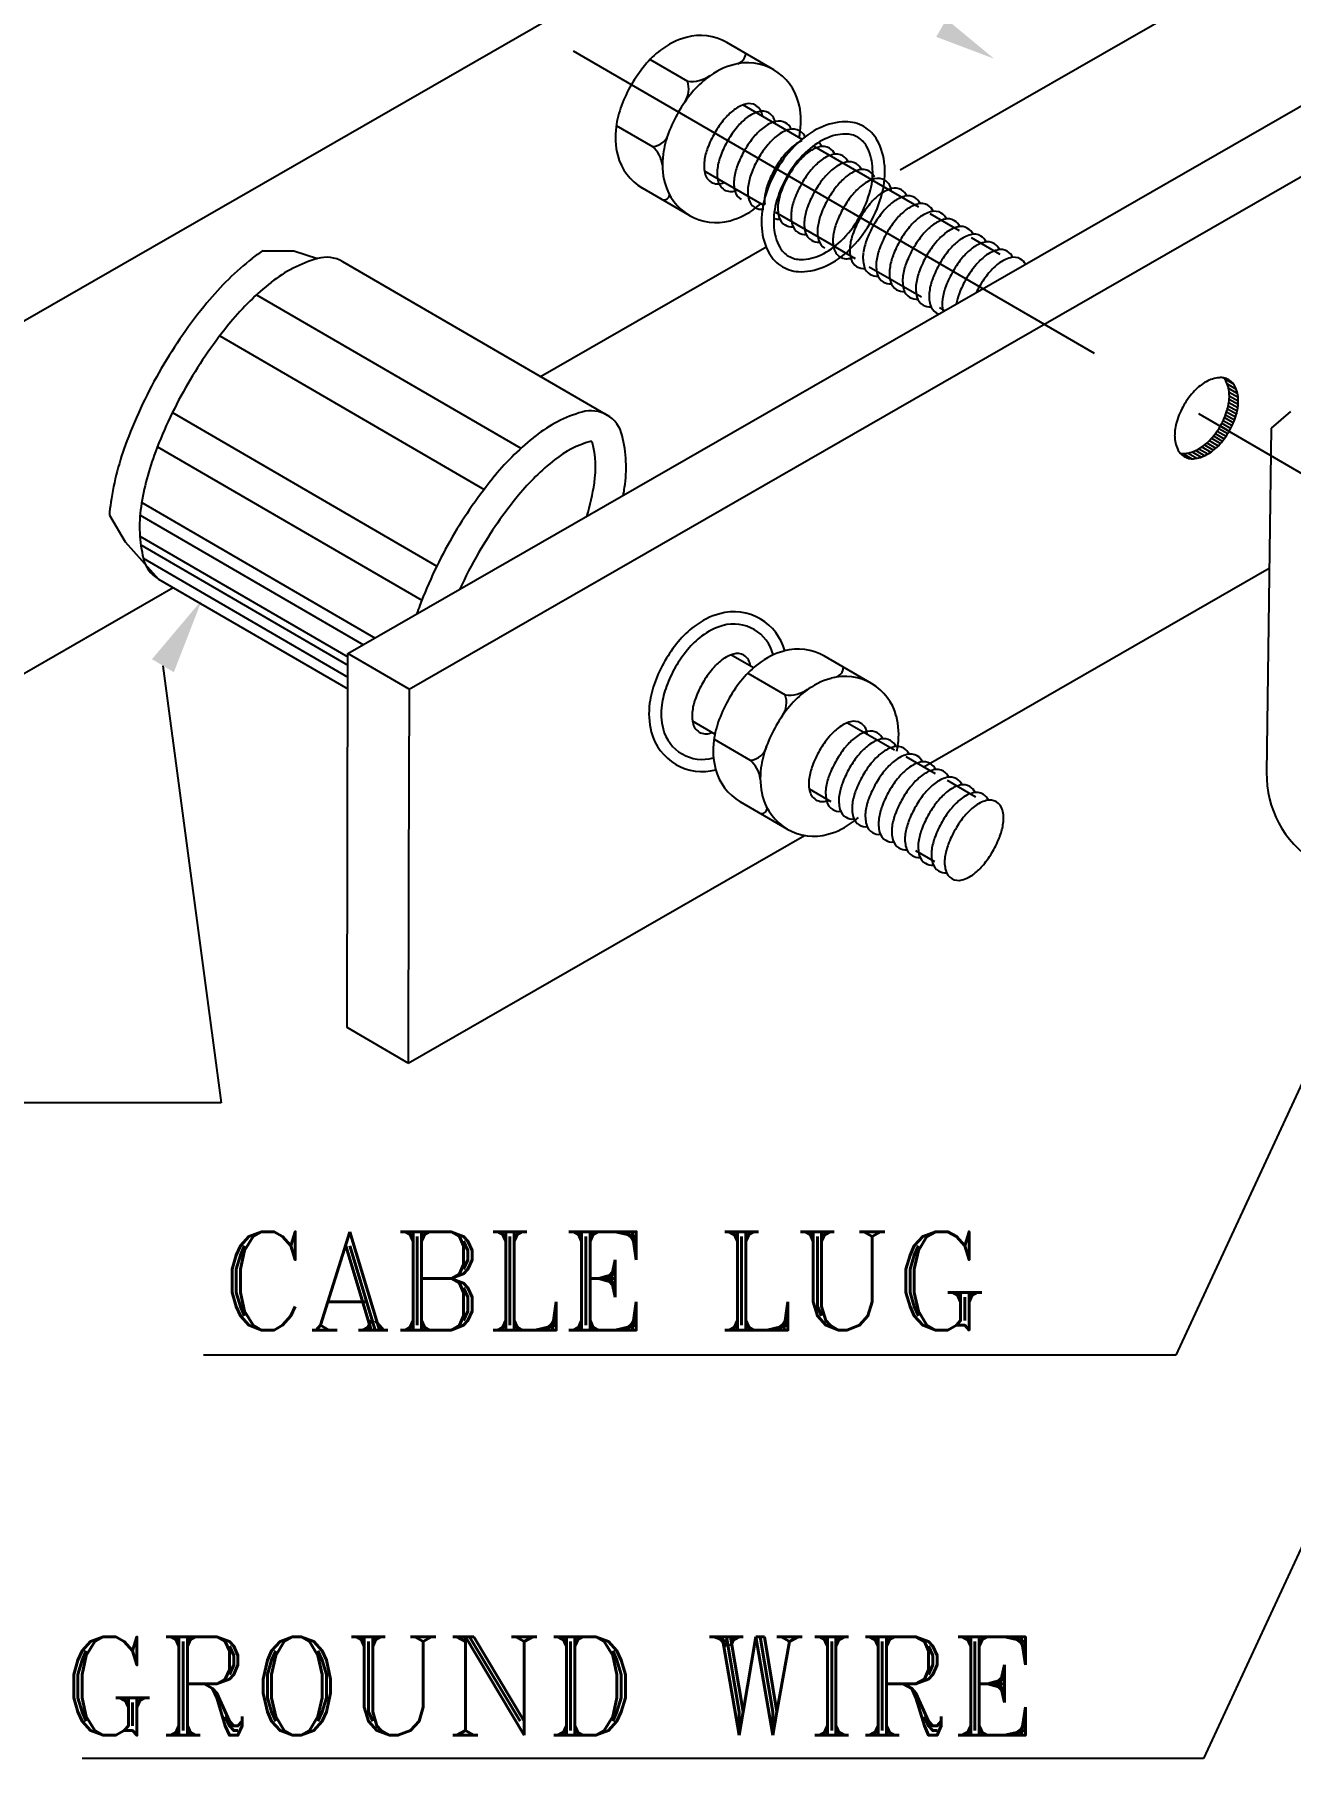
# Model space of a CAD drawing. Extents: x -508 to 92, y -98 to -31.
# Drawn here: x -496.044 to -493.438, y -48.833 to -45.257 of the extents above; entities that cross this region are included whole.
import ezdxf

# ---------------------------------------------------------------- set-up
doc = ezdxf.new("R2010")
doc.units = 0
doc.header["$MEASUREMENT"] = 0
doc.linetypes.add('CENTER', pattern=[2, 1.25, -0.25, 0.25, -0.25])
doc.layers.add('SC- Details', color=7, linetype='CONTINUOUS')
doc.layers.add('SC- Text', color=4, linetype='CONTINUOUS')
doc.styles.add('ROMANT', font='romant', dxfattribs={"height": 0.5})

msp = doc.modelspace()

# ---------------------------------------------------------------- linework, layer by layer
at = {"layer": 'SC- Details', "color": 1}
for p, q in [((-496.3266, -45.9999), (-486.0328, -40.0859)), ((-494.2477, -45.5371), (-491.7549, -44.105)), ((-494.9943, -45.9661), (-494.5248, -45.6963)), ((-496.3282, -46.7324), (-495.7565, -46.404))]:
    msp.add_line(p, q, dxfattribs=at)
at = {"layer": 'SC- Details', "color": 3}
for p, q in [((-495.3938, -46.5411), (-486.2609, -41.2941)), ((-495.2671, -46.6146), (-486.1342, -41.3676)), ((-493.5747, -45.9709), (-493.5562, -45.9817)), ((-493.5692, -45.9815), (-493.5507, -45.9922)), ((-493.5665, -45.9903), (-493.548, -46.0011)), ((-493.567, -46.0267), (-493.5485, -46.0375)), ((-493.5659, -46.0201), (-493.5474, -46.0308)), ((-493.5652, -45.9984), (-493.5467, -46.0092)), ((-493.5651, -46.0132), (-493.5466, -46.0239)), ((-493.5649, -46.006), (-493.5464, -46.0167)), ((-493.5804, -46.063), (-493.5619, -46.0737)), ((-493.5776, -46.0573), (-493.5591, -46.068)), ((-493.575, -46.0515), (-493.5565, -46.0622)), ((-493.5726, -46.0455), (-493.5541, -46.0562)), ((-493.5705, -46.0394), (-493.552, -46.0501)), ((-493.5686, -46.0332), (-493.5501, -46.0439)), ((-493.6065, -46.0992), (-493.588, -46.1099)), ((-493.602, -46.0944), (-493.5835, -46.1052)), ((-493.5979, -46.0895), (-493.5794, -46.1002)), ((-493.5939, -46.0845), (-493.5754, -46.0952)), ((-493.5902, -46.0793), (-493.5717, -46.09)), ((-493.5867, -46.074), (-493.5682, -46.0847)), ((-493.5834, -46.0685), (-493.5649, -46.0793)), ((-493.6612, -46.1261), (-493.6427, -46.1369)), ((-493.6505, -46.125), (-493.632, -46.1357)), ((-493.6418, -46.1227), (-493.6233, -46.1334)), ((-493.6343, -46.1197), (-493.6158, -46.1304)), ((-493.6278, -46.1161), (-493.6093, -46.1269)), ((-493.6218, -46.1123), (-493.6033, -46.123)), ((-493.6163, -46.1082), (-493.5978, -46.1189)), ((-493.6112, -46.1038), (-493.5927, -46.1145)), ((-494.1991, -46.7759), (-493.4821, -46.364)), ((-495.3955, -47.3169), (-495.3938, -46.5411)), ((-495.2671, -46.6146), (-495.3938, -46.5411)), ((-495.2671, -46.6146), (-495.2679, -47.0025)), ((-495.2687, -47.3904), (-494.4466, -46.9181)), ((-495.2679, -47.0025), (-495.2687, -47.3904)), ((-495.2687, -47.3904), (-495.3955, -47.3169))]:
    msp.add_line(p, q, dxfattribs=at)
at = {"layer": 'SC- Details'}
for p, q in [((-494.51, -45.3302), (-494.6077, -45.2736)), ((-494.767, -45.3087), (-494.6894, -45.3537)), ((-494.4499, -45.4751), (-494.5743, -45.4029)), ((-494.837, -45.4456), (-494.762, -45.4891)), ((-494.3068, -45.5581), (-494.4265, -45.4887)), ((-494.5295, -45.6123), (-494.6539, -45.5401)), ((-494.3068, -45.5581), (-494.2099, -45.6144)), ((-494.6851, -45.632), (-494.7828, -45.5754)), ((-494.3864, -45.6953), (-494.5061, -45.6259)), ((-494.1861, -45.6282), (-494.1254, -45.6634)), ((-495.5704, -45.7052), (-495.5062, -45.7058)), ((-495.5062, -45.7058), (-495.457, -45.7215)), ((-494.3864, -45.6953), (-494.3416, -45.7213)), ((-494.1007, -45.6778), (-494.0414, -45.7121)), ((-495.4048, -45.7279), (-494.856, -46.0463)), ((-494.3119, -45.7385), (-494.2038, -45.8012)), ((-495.5835, -45.7968), (-495.0348, -46.1151)), ((-494.166, -45.8232), (-494.1552, -45.8295)), ((-495.6599, -45.882), (-495.1112, -46.2004)), ((-495.7581, -46.041), (-495.2093, -46.3594)), ((-493.4379, -46.0385), (-493.4783, -46.073)), ((-493.4783, -46.073), (-493.4876, -46.7879)), ((-495.7893, -46.1119), (-495.2405, -46.4302)), ((-495.8217, -46.2277), (-495.3374, -46.5087)), ((-495.8888, -46.2539), (-495.8564, -46.3094)), ((-495.8252, -46.2536), (-495.3616, -46.5226)), ((-495.8564, -46.3094), (-495.7868, -46.3864)), ((-495.8256, -46.2972), (-495.3938, -46.5477)), ((-495.8237, -46.3155), (-495.3939, -46.5649)), ((-495.8186, -46.3432), (-495.3939, -46.5896)), ((-495.7868, -46.3864), (-495.394, -46.6144)), ((-494.5526, -46.5708), (-494.5991, -46.5438)), ((-494.3071, -46.6032), (-494.4047, -46.5465)), ((-494.564, -46.5817), (-494.4865, -46.6267)), ((-494.6322, -46.708), (-494.6787, -46.681)), ((-494.3569, -46.6843), (-494.2599, -46.7406)), ((-494.6341, -46.7185), (-494.5591, -46.762)), ((-494.2361, -46.7544), (-494.1754, -46.7896)), ((-494.1507, -46.8039), (-494.0914, -46.8383)), ((-494.4822, -46.905), (-494.5798, -46.8483)), ((-494.4365, -46.8215), (-494.3916, -46.8475)), ((-494.216, -46.9494), (-494.1765, -46.9723))]:
    msp.add_line(p, q, dxfattribs=at)
at = {"layer": 'SC- Details', "linetype": 'CENTER'}
msp.add_line((-494.9262, -45.2904), (-491.1511, -47.4807), dxfattribs=at)
at = {"layer": 'SC- Details'}
for centre, radius, start, end in [((-494.6513, -45.4105), 0.1533, 105.3111, 127.6826), ((-494.6628, -45.3686), 0.1098, 59.8781, 105.3111), ((-494.6181, -45.4535), 0.2077, 127.6826, 140.2858), ((-494.5926, -45.2939), 0.0245, 287.9148, 353.8734), ((-494.5555, -45.5056), 0.2891, 140.2858, 149.8781), ((-494.6815, -45.2845), 0.0696, 263.4942, 304.2081), ((-494.5204, -45.5102), 0.2077, 127.6826, 140.2858), ((-494.5536, -45.4672), 0.1533, 105.3111, 127.6826), ((-494.5651, -45.4252), 0.1098, 59.8781, 105.3111), ((-494.5651, -45.4252), 0.1098, 14.4451, 59.8781), ((-494.5555, -45.5056), 0.2891, 149.8781, 159.4704), ((-494.4578, -45.5622), 0.2891, 140.2858, 149.8781), ((-494.7357, -45.3697), 0.049, 326.5303, 19.0227), ((-494.6317, -45.477), 0.2077, 159.4704, 172.0735), ((-494.4578, -45.5622), 0.2891, 149.8781, 159.4704), ((-494.5166, -45.5124), 0.1252, 127.6826, 140.2858), ((-494.5498, -45.4694), 0.0709, 105.3111, 127.6826), ((-494.5613, -45.4275), 0.0274, 59.8781, 105.3111), ((-494.5227, -45.4852), 0.0709, 105.3111, 127.6826), ((-494.5613, -45.4275), 0.0274, 2.3174, 59.8781), ((-494.5341, -45.4432), 0.0274, 59.8781, 105.3111), ((-494.5341, -45.4432), 0.0274, 2.3174, 59.8781), ((-494.6072, -45.4361), 0.1533, 352.0735, 14.4451), ((-494.6855, -45.4695), 0.1533, 172.0735, 194.4451), ((-494.454, -45.5645), 0.2066, 140.2858, 149.8781), ((-494.4268, -45.5802), 0.2066, 140.2858, 149.8781), ((-494.4894, -45.5282), 0.1252, 127.6826, 140.2858), ((-494.4546, -45.5484), 0.1252, 127.6826, 140.2858), ((-494.4878, -45.5054), 0.0709, 105.3111, 127.6826), ((-494.4993, -45.4635), 0.0274, 59.8781, 105.3111), ((-494.459, -45.5221), 0.0709, 105.3111, 127.6826), ((-494.4993, -45.4635), 0.0274, 24.4633, 59.8781), ((-494.4705, -45.4802), 0.0274, 59.8781, 105.3111), ((-494.3375, -45.6117), 0.1789, 115.361, 133.9778), ((-494.6611, -45.4286), 0.2077, 348.3302, 352.0735), ((-494.4705, -45.4802), 0.0274, 19.9692, 59.8781), ((-494.3597, -45.5647), 0.1269, 90.9387, 115.361), ((-494.3606, -45.5122), 0.0744, 59.8781, 90.9387), ((-494.3606, -45.5122), 0.0744, 28.8175, 59.8781), ((-494.7635, -45.453), 0.0361, 272.3282, 349.6065), ((-494.8019, -45.5355), 0.0612, 7.2164, 49.3503), ((-494.534, -45.5337), 0.2077, 159.4704, 172.0735), ((-494.5302, -45.5359), 0.1252, 159.4704, 172.0735), ((-494.454, -45.5645), 0.2066, 149.8781, 159.4704), ((-494.4268, -45.5802), 0.2066, 149.8781, 159.4704), ((-494.3919, -45.6004), 0.2066, 140.2858, 149.8781), ((-494.3632, -45.6171), 0.2066, 140.2858, 149.8781), ((-494.4258, -45.5651), 0.1252, 127.6826, 140.2858), ((-494.2886, -45.6624), 0.2493, 133.9778, 149.8781), ((-494.3909, -45.5854), 0.1252, 127.6826, 140.2858), ((-494.4241, -45.5423), 0.0709, 113.3647, 127.6826), ((-494.3375, -45.6117), 0.1535, 115.361, 133.9778), ((-494.3967, -45.5583), 0.0709, 105.3111, 127.6826), ((-494.4356, -45.5004), 0.0274, 24.4633, 44.8035), ((-494.4082, -45.5163), 0.0274, 59.8781, 105.3111), ((-494.3597, -45.5647), 0.1015, 90.9387, 115.361), ((-494.4082, -45.5163), 0.0274, 24.4633, 59.8781), ((-494.3606, -45.5122), 0.049, 59.8781, 90.9387), ((-494.3606, -45.5122), 0.049, 28.8175, 59.8781), ((-494.4066, -45.5375), 0.1015, 4.3951, 28.8175), ((-494.4066, -45.5375), 0.1269, 4.3951, 28.8175), ((-494.7277, -45.4804), 0.1098, 194.4451, 239.8781), ((-494.5879, -45.5262), 0.1533, 172.0735, 194.4451), ((-494.584, -45.5284), 0.0709, 172.0735, 194.4451), ((-494.5031, -45.5517), 0.1252, 159.4704, 172.0735), ((-494.4682, -45.5719), 0.1252, 159.4704, 172.0735), ((-494.3919, -45.6004), 0.2066, 149.8781, 159.4704), ((-494.3632, -45.6171), 0.2066, 149.8781, 159.4704), ((-494.3283, -45.6374), 0.2066, 140.2858, 149.8781), ((-494.2886, -45.6624), 0.2239, 133.9778, 149.8781), ((-494.3009, -45.6533), 0.2066, 140.2858, 149.8781), ((-494.3635, -45.6013), 0.1252, 127.6826, 140.2858), ((-494.336, -45.6172), 0.1252, 127.6826, 140.2858), ((-494.3693, -45.5742), 0.0709, 105.3111, 127.6826), ((-494.3807, -45.5322), 0.0274, 59.8781, 105.3111), ((-494.3418, -45.5901), 0.0709, 105.3111, 127.6826), ((-494.3807, -45.5322), 0.0274, 24.4633, 59.8781), ((-494.3533, -45.5481), 0.0274, 59.8781, 105.3111), ((-494.3533, -45.5481), 0.0274, 24.4633, 59.8781), ((-494.4584, -45.5415), 0.1789, 345.7784, 4.3951), ((-494.63, -45.537), 0.1098, 194.4451, 239.8781), ((-494.6261, -45.5393), 0.0274, 194.4451, 297.4387), ((-494.5569, -45.5442), 0.0709, 172.0735, 194.4451), ((-494.599, -45.555), 0.0274, 194.4451, 297.4387), ((-494.522, -45.5644), 0.0709, 172.0735, 194.4451), ((-494.4394, -45.5886), 0.1252, 159.4704, 172.0735), ((-494.2886, -45.6624), 0.2493, 149.8781, 165.7784), ((-494.3283, -45.6374), 0.2066, 149.8781, 159.4704), ((-494.2886, -45.6624), 0.2239, 149.8781, 165.7784), ((-494.3009, -45.6533), 0.2066, 149.8781, 159.4704), ((-494.2734, -45.6692), 0.2066, 140.2858, 149.8781), ((-494.246, -45.6851), 0.2066, 140.2858, 149.8781), ((-494.3086, -45.6331), 0.1252, 127.6826, 140.2858), ((-494.2812, -45.649), 0.1252, 127.6826, 140.2858), ((-494.3144, -45.606), 0.0709, 105.3111, 127.6826), ((-494.3259, -45.5641), 0.0274, 59.8781, 105.3111), ((-494.2823, -45.6246), 0.0709, 105.3111, 127.6826), ((-494.3259, -45.5641), 0.0274, 24.4633, 59.8781), ((-494.4584, -45.5415), 0.1535, 345.7784, 4.3951), ((-494.2938, -45.5827), 0.0274, 59.8781, 105.3111), ((-494.2938, -45.5827), 0.0274, 2.3174, 59.8781), ((-494.7382, -45.5884), 0.0114, 252.4537, 357.1663), ((-494.5641, -45.5752), 0.0274, 194.4451, 239.8781), ((-494.4932, -45.5811), 0.0709, 172.0735, 194.4451), ((-494.5354, -45.5919), 0.0274, 194.4451, 279.7869), ((-494.4584, -45.6013), 0.0709, 172.0735, 186.3915), ((-494.4045, -45.6088), 0.1252, 159.4704, 172.0735), ((-494.3771, -45.6247), 0.1252, 159.4704, 172.0735), ((-494.3497, -45.6407), 0.1252, 159.4704, 172.0735), ((-494.2734, -45.6692), 0.2066, 149.8781, 159.4704), ((-494.246, -45.6851), 0.2066, 149.8781, 159.4704), ((-494.2185, -45.701), 0.2066, 149.8781, 159.4704), ((-494.2185, -45.701), 0.2066, 140.2858, 149.8781), ((-494.1865, -45.7196), 0.2066, 140.2858, 149.8781), ((-494.2491, -45.6676), 0.1252, 127.6826, 140.2858), ((-494.5267, -45.5242), 0.2239, 329.8781, 345.7784), ((-494.5267, -45.5242), 0.2493, 329.8781, 345.7784), ((-494.2142, -45.6879), 0.1252, 127.6826, 140.2858), ((-494.2474, -45.6449), 0.0709, 105.3111, 127.6826), ((-494.2589, -45.6029), 0.0274, 59.8781, 105.3111), ((-494.22, -45.6608), 0.0709, 105.3111, 127.6826), ((-494.2589, -45.6029), 0.0274, 24.4633, 59.8781), ((-494.2315, -45.6188), 0.0274, 59.8781, 105.3111), ((-494.2315, -45.6188), 0.0274, 24.4633, 59.8781), ((-494.63, -45.537), 0.1098, 239.8781, 285.3111), ((-494.6415, -45.4951), 0.1533, 285.3111, 307.6826), ((-494.6747, -45.4521), 0.2077, 307.6826, 311.4259), ((-494.3568, -45.6451), 0.1789, 165.7784, 184.3951), ((-494.3568, -45.6451), 0.1535, 165.7784, 184.3951), ((-494.4309, -45.6172), 0.0709, 172.0735, 194.4451), ((-494.473, -45.6281), 0.0274, 194.4451, 239.8781), ((-494.4035, -45.6332), 0.0709, 172.0735, 194.4451), ((-494.3222, -45.6566), 0.1252, 159.4704, 172.0735), ((-494.2948, -45.6725), 0.1252, 159.4704, 172.0735), ((-494.1865, -45.7196), 0.2066, 149.8781, 159.4704), ((-494.1516, -45.7399), 0.2066, 149.8781, 159.4704), ((-494.1516, -45.7399), 0.2066, 140.2858, 149.8781), ((-494.1242, -45.7558), 0.2066, 140.2858, 149.8781), ((-494.1868, -45.7038), 0.1252, 127.6826, 140.2858), ((-494.1593, -45.7197), 0.1252, 127.6826, 140.2858), ((-494.1926, -45.6767), 0.0709, 105.3111, 127.6826), ((-494.2041, -45.6347), 0.0274, 59.8781, 105.3111), ((-494.1651, -45.6926), 0.0709, 105.3111, 127.6826), ((-494.2041, -45.6347), 0.0274, 24.4633, 59.8781), ((-494.1766, -45.6507), 0.0274, 59.8781, 105.3111), ((-494.1766, -45.6507), 0.0274, 24.4633, 59.8781), ((-494.4087, -45.6491), 0.1269, 184.3951, 208.8175), ((-494.4087, -45.6491), 0.1015, 184.3951, 208.8175), ((-494.5005, -45.6122), 0.0274, 254.9526, 275.2929), ((-494.473, -45.6281), 0.0274, 239.8781, 275.2929), ((-494.4456, -45.644), 0.0274, 194.4451, 239.8781), ((-494.4456, -45.644), 0.0274, 239.8781, 275.2929), ((-494.376, -45.6491), 0.0709, 172.0735, 194.4451), ((-494.4182, -45.6599), 0.0274, 194.4451, 239.8781), ((-494.3486, -45.665), 0.0709, 172.0735, 194.4451), ((-494.2627, -45.6911), 0.1252, 159.4704, 172.0735), ((-494.5267, -45.5242), 0.2239, 313.9778, 329.8781), ((-494.5267, -45.5242), 0.2493, 313.9778, 329.8781), ((-494.2278, -45.7113), 0.1252, 159.4704, 172.0735), ((-494.1242, -45.7558), 0.2066, 149.8781, 159.4704), ((-494.0967, -45.7717), 0.2066, 149.8781, 159.4704), ((-494.0967, -45.7717), 0.2066, 140.2858, 149.8781), ((-494.0693, -45.7876), 0.2066, 140.2858, 149.8781), ((-494.1319, -45.7356), 0.1252, 127.6826, 140.2858), ((-494.0419, -45.8036), 0.2066, 140.2858, 149.8781), ((-494.1045, -45.7515), 0.1252, 127.6826, 140.2858), ((-494.1377, -45.7085), 0.0709, 105.3111, 127.6826), ((-494.077, -45.7675), 0.1252, 127.6826, 140.2858), ((-494.1492, -45.6666), 0.0274, 59.8781, 105.3111), ((-494.1103, -45.7244), 0.0709, 105.3111, 127.6826), ((-494.1492, -45.6666), 0.0274, 24.4633, 59.8781), ((-494.1217, -45.6825), 0.0274, 59.8781, 105.3111), ((-494.0828, -45.7404), 0.0709, 105.3111, 127.6826), ((-494.1217, -45.6825), 0.0274, 24.4633, 59.8781), ((-494.0943, -45.6984), 0.0274, 59.8781, 105.3111), ((-495.3789, -45.9916), 0.3447, 123.7738, 128.2603), ((-494.4547, -45.6743), 0.049, 208.8175, 239.8781), ((-494.4182, -45.6599), 0.0274, 239.8781, 275.2929), ((-494.3907, -45.6758), 0.0274, 194.4451, 239.8781), ((-494.4778, -45.5749), 0.1535, 295.361, 313.9778), ((-494.4778, -45.5749), 0.1789, 295.361, 313.9778), ((-494.3165, -45.6836), 0.0709, 172.0735, 194.4451), ((-494.3587, -45.6945), 0.0274, 194.4451, 297.4387), ((-494.2817, -45.7038), 0.0709, 172.0735, 194.4451), ((-494.2004, -45.7272), 0.1252, 159.4704, 172.0735), ((-494.173, -45.7432), 0.1252, 159.4704, 172.0735), ((-494.0693, -45.7876), 0.2066, 149.8781, 159.4704), ((-494.0419, -45.8036), 0.2066, 149.8781, 159.4704), ((-494.0144, -45.8195), 0.2066, 140.2858, 149.8781), ((-493.987, -45.8354), 0.2066, 140.2858, 149.8781), ((-494.0496, -45.7834), 0.1252, 127.6826, 140.2858), ((-494.0222, -45.7993), 0.1252, 127.6826, 140.2858), ((-494.0554, -45.7563), 0.0709, 105.3111, 127.6826), ((-494.0943, -45.6984), 0.0274, 24.4633, 59.8781), ((-494.0669, -45.7143), 0.0274, 59.8781, 105.3111), ((-494.028, -45.7722), 0.0709, 105.3111, 127.6826), ((-494.0669, -45.7143), 0.0274, 24.4633, 59.8781), ((-494.0394, -45.7302), 0.0274, 59.8781, 105.3111), ((-494.0394, -45.7302), 0.0274, 24.4633, 59.8781), ((-495.2113, -46.2041), 0.6152, 128.2603, 140.5563), ((-495.3789, -45.9916), 0.2812, 106.1452, 128.2603), ((-495.4384, -45.7859), 0.067, 59.8781, 106.1452), ((-494.4547, -45.6743), 0.0744, 208.8175, 239.8781), ((-494.4547, -45.6743), 0.0744, 239.8781, 270.9387), ((-494.4547, -45.6743), 0.049, 239.8781, 270.9387), ((-494.4555, -45.6219), 0.1015, 270.9387, 295.361), ((-494.4555, -45.6219), 0.1269, 270.9387, 295.361), ((-494.3238, -45.7147), 0.0274, 194.4451, 239.8781), ((-494.3238, -45.7147), 0.0274, 239.8781, 275.2929), ((-494.2542, -45.7198), 0.0709, 172.0735, 194.4451), ((-494.2964, -45.7306), 0.0274, 194.4451, 239.8781), ((-494.2268, -45.7357), 0.0709, 172.0735, 194.4451), ((-494.1994, -45.7516), 0.0709, 172.0735, 194.4451), ((-494.1455, -45.7591), 0.1252, 159.4704, 172.0735), ((-494.1181, -45.775), 0.1252, 159.4704, 172.0735), ((-494.0144, -45.8195), 0.2066, 149.8781, 159.4704), ((-493.987, -45.8354), 0.2066, 149.8781, 159.4704), ((-493.9595, -45.8513), 0.2066, 140.2858, 149.8781), ((-493.9321, -45.8672), 0.2066, 140.2858, 149.8781), ((-493.9947, -45.8152), 0.1252, 127.6826, 140.2858), ((-493.9673, -45.8311), 0.1252, 127.6826, 140.2858), ((-494.0005, -45.7881), 0.0709, 105.3111, 127.6826), ((-494.012, -45.7462), 0.0274, 59.8781, 105.3111), ((-494.012, -45.7462), 0.0274, 27.9462, 59.8781), ((-495.2113, -46.2041), 0.5518, 128.2603, 140.5563), ((-494.2964, -45.7306), 0.0274, 239.8781, 275.2929), ((-494.2689, -45.7465), 0.0274, 194.4451, 239.8781), ((-494.2689, -45.7465), 0.0274, 239.8781, 275.2929), ((-494.2415, -45.7624), 0.0274, 194.4451, 239.8781), ((-494.1719, -45.7675), 0.0709, 172.0735, 194.4451), ((-494.1445, -45.7834), 0.0709, 172.0735, 194.4451), ((-494.0906, -45.7909), 0.1252, 159.4704, 172.0735), ((-494.0632, -45.8068), 0.1252, 159.4704, 172.0735), ((-494.0358, -45.8228), 0.1252, 159.4704, 172.0735), ((-493.9595, -45.8513), 0.2066, 149.8781, 159.4704), ((-493.9321, -45.8672), 0.2066, 149.8781, 159.4704), ((-493.9047, -45.8831), 0.2066, 140.2858, 149.8781), ((-494.8972, -46.4625), 1.0219, 140.5563, 149.8781), ((-494.2415, -45.7624), 0.0274, 239.8781, 275.2929), ((-494.214, -45.7784), 0.0274, 194.4451, 239.8781), ((-494.214, -45.7784), 0.0274, 239.8781, 275.2929), ((-494.1866, -45.7943), 0.0274, 194.4451, 239.8781), ((-494.117, -45.7993), 0.0709, 172.0735, 194.4451), ((-494.0896, -45.8153), 0.0709, 172.0735, 193.206), ((-494.0083, -45.8387), 0.1252, 159.4704, 169.5011), ((-493.9047, -45.8831), 0.2066, 149.8781, 153.8675), ((-494.1866, -45.7943), 0.0274, 239.8781, 275.2929), ((-494.1592, -45.8102), 0.0274, 194.4451, 239.8781), ((-494.1592, -45.8102), 0.0274, 239.8781, 253.0183), ((-494.8972, -46.4625), 0.9585, 140.5563, 149.8781), ((-494.8972, -46.4625), 1.0219, 149.8781, 159.1999), ((-494.8972, -46.4625), 0.9585, 149.8781, 159.1999), ((-494.8301, -46.31), 0.2812, 106.1452, 128.2603), ((-494.8897, -46.1043), 0.067, 59.8781, 106.1452), ((-494.8897, -46.1043), 0.067, 13.611, 59.8781), ((-495.2774, -46.3181), 0.6152, 159.1999, 171.4958), ((-494.6626, -46.5225), 0.5518, 128.2603, 140.5563), ((-494.8301, -46.31), 0.2178, 106.1452, 128.2603), ((-494.8897, -46.1043), 0.00358, 59.8781, 106.1452), ((-494.8897, -46.1043), 0.00358, 13.611, 59.8781), ((-495.0979, -46.1547), 0.2812, 351.4958, 13.611), ((-495.2774, -46.3181), 0.5518, 159.1999, 171.4958), ((-495.0979, -46.1547), 0.2178, 351.4958, 13.611), ((-494.3485, -46.7808), 0.9585, 140.5563, 149.8781), ((-494.6626, -46.5225), 0.4883, 128.2603, 140.5563), ((-495.3654, -46.1147), 0.4883, 343.1391, 351.4958), ((-495.3654, -46.1147), 0.5518, 349.7492, 351.4958), ((-495.545, -46.278), 0.3447, 171.4958, 175.9824), ((-495.545, -46.278), 0.2812, 171.4958, 193.611), ((-494.3485, -46.7808), 0.895, 140.5563, 149.8781), ((-494.3485, -46.7808), 0.9585, 149.8781, 159.1999), ((-495.7532, -46.3284), 0.067, 193.611, 239.8781), ((-494.3485, -46.7808), 0.895, 149.8781, 155.3838), ((-494.7287, -46.6364), 0.5518, 159.1999, 161.2634), ((-494.5817, -46.6061), 0.1533, 105.3111, 127.6826), ((-494.5932, -46.5642), 0.1098, 59.8781, 105.3111), ((-494.5485, -46.6491), 0.2077, 127.6826, 140.2858), ((-494.5817, -46.6061), 0.128, 105.3111, 127.6826), ((-494.5932, -46.5642), 0.0845, 59.8781, 105.3111), ((-494.5932, -46.5642), 0.0845, 14.4451, 59.8781), ((-494.5932, -46.5642), 0.1098, 15.3114, 59.8781), ((-494.4859, -46.7011), 0.2891, 140.2858, 149.8781), ((-494.5485, -46.6491), 0.1823, 127.6826, 140.2858), ((-494.4859, -46.7011), 0.2891, 149.8781, 159.4704), ((-494.4859, -46.7011), 0.2637, 140.2858, 149.8781), ((-494.5414, -46.6533), 0.1252, 127.6826, 140.2858), ((-494.5746, -46.6103), 0.0709, 105.3111, 127.6826), ((-494.5861, -46.5683), 0.0274, 59.8781, 105.3111), ((-494.4151, -46.7265), 0.2077, 127.6826, 140.2858), ((-494.5861, -46.5683), 0.0274, 2.3174, 59.8781), ((-494.4484, -46.6835), 0.1533, 105.3111, 127.6826), ((-494.6353, -46.575), 0.128, 14.1951, 14.4451), ((-494.4599, -46.6415), 0.1098, 59.8781, 105.3111), ((-494.5621, -46.6726), 0.2077, 159.4704, 172.0735), ((-494.4859, -46.7011), 0.2637, 149.8781, 159.4704), ((-494.4787, -46.7053), 0.2066, 149.8781, 159.4704), ((-494.4787, -46.7053), 0.2066, 140.2858, 149.8781), ((-494.3525, -46.7785), 0.2891, 140.2858, 149.8781), ((-494.3507, -46.7402), 0.1533, 105.3111, 127.6826), ((-494.3622, -46.6982), 0.1098, 59.8781, 105.3111), ((-494.3896, -46.5668), 0.0245, 287.9148, 353.8734), ((-494.5621, -46.6726), 0.1823, 159.4704, 172.0735), ((-494.555, -46.6767), 0.1252, 159.4704, 172.0735), ((-494.3525, -46.7785), 0.2891, 149.8781, 159.4704), ((-494.5328, -46.6427), 0.049, 326.5303, 19.0227), ((-494.4786, -46.5575), 0.0696, 263.4942, 304.2081), ((-494.3175, -46.7832), 0.2077, 127.6826, 140.2858), ((-494.3622, -46.6982), 0.1098, 14.4451, 59.8781), ((-494.6159, -46.6651), 0.1533, 172.0735, 194.4451), ((-494.6159, -46.6651), 0.128, 172.0735, 194.4451), ((-494.6088, -46.6692), 0.0709, 172.0735, 194.4451), ((-494.2549, -46.8352), 0.2891, 140.2858, 149.8781), ((-494.4043, -46.7091), 0.1533, 352.0735, 14.4451), ((-494.6581, -46.676), 0.1098, 194.4451, 239.8781), ((-494.6581, -46.676), 0.0845, 194.4451, 239.8781), ((-494.6509, -46.6801), 0.0274, 194.4451, 297.4387), ((-494.4288, -46.75), 0.2077, 159.4704, 172.0735), ((-494.2549, -46.8352), 0.2891, 149.8781, 159.4704), ((-494.2991, -46.7938), 0.1252, 127.6826, 140.2858), ((-494.3323, -46.7508), 0.0709, 105.3111, 127.6826), ((-494.3438, -46.7088), 0.0274, 59.8781, 105.3111), ((-494.2975, -46.771), 0.0709, 105.3111, 127.6826), ((-494.3438, -46.7088), 0.0274, 2.3174, 59.8781), ((-494.309, -46.7291), 0.0274, 59.8781, 105.3111), ((-494.309, -46.7291), 0.0274, 24.4633, 59.8781), ((-494.4826, -46.7425), 0.1533, 172.0735, 194.4451), ((-494.5606, -46.726), 0.0361, 272.3282, 349.6065), ((-494.3311, -46.8066), 0.2077, 159.4704, 172.0735), ((-494.2365, -46.8458), 0.2066, 149.8781, 159.4704), ((-494.2365, -46.8458), 0.2066, 140.2858, 149.8781), ((-494.2016, -46.8661), 0.2066, 140.2858, 149.8781), ((-494.2642, -46.814), 0.1252, 127.6826, 140.2858), ((-494.2368, -46.83), 0.1252, 127.6826, 140.2858), ((-494.27, -46.787), 0.0709, 105.3111, 127.6826), ((-494.2815, -46.745), 0.0274, 59.8781, 105.3111), ((-494.2426, -46.8029), 0.0709, 105.3111, 127.6826), ((-494.2815, -46.745), 0.0274, 24.4633, 59.8781), ((-494.2541, -46.7609), 0.0274, 59.8781, 105.3111), ((-494.4581, -46.7016), 0.2077, 348.3302, 352.0735), ((-494.2541, -46.7609), 0.0274, 24.4633, 59.8781), ((-494.6581, -46.676), 0.1098, 239.8781, 284.4448), ((-494.6581, -46.676), 0.0845, 239.8781, 285.3111), ((-494.6695, -46.634), 0.128, 285.3111, 285.5611), ((-494.5247, -46.7533), 0.1098, 194.4451, 239.8781), ((-494.599, -46.8085), 0.0612, 7.2164, 49.3503), ((-494.3849, -46.7991), 0.1533, 172.0735, 194.4451), ((-494.3127, -46.8173), 0.1252, 159.4704, 172.0735), ((-494.2016, -46.8661), 0.2066, 149.8781, 159.4704), ((-494.1742, -46.882), 0.2066, 149.8781, 159.4704), ((-494.1742, -46.882), 0.2066, 140.2858, 149.8781), ((-494.1468, -46.8979), 0.2066, 140.2858, 149.8781), ((-494.2094, -46.8459), 0.1252, 127.6826, 140.2858), ((-494.1819, -46.8618), 0.1252, 127.6826, 140.2858), ((-494.2152, -46.8188), 0.0709, 105.3111, 127.6826), ((-494.1545, -46.8777), 0.1252, 127.6826, 140.2858), ((-494.2266, -46.7768), 0.0274, 59.8781, 105.3111), ((-494.1877, -46.8347), 0.0709, 105.3111, 127.6826), ((-494.2266, -46.7768), 0.0274, 24.4633, 59.8781), ((-494.1992, -46.7928), 0.0274, 59.8781, 105.3111), ((-494.1992, -46.7928), 0.0274, 24.4633, 59.8781), ((-494.3666, -46.8098), 0.0709, 172.0735, 194.4451), ((-494.2779, -46.8375), 0.1252, 159.4704, 172.0735), ((-494.2504, -46.8534), 0.1252, 159.4704, 172.0735), ((-494.1468, -46.8979), 0.2066, 149.8781, 159.4704), ((-494.1193, -46.9138), 0.2066, 149.8781, 159.4704), ((-494.1193, -46.9138), 0.2066, 140.2858, 149.8781), ((-494.0919, -46.9297), 0.2066, 140.2858, 149.8781), ((-494.0644, -46.9457), 0.2066, 140.2858, 149.8781), ((-494.1271, -46.8936), 0.1252, 127.6826, 140.2858), ((-494.1603, -46.8506), 0.0709, 105.3111, 127.6826), ((-494.0996, -46.9096), 0.1252, 127.6826, 140.2858), ((-494.1718, -46.8087), 0.0274, 59.8781, 105.3111), ((-494.1329, -46.8665), 0.0709, 105.3111, 127.6826), ((-494.1718, -46.8087), 0.0274, 24.4633, 59.8781), ((-494.1443, -46.8246), 0.0274, 59.8781, 105.3111), ((-494.1054, -46.8825), 0.0709, 105.3111, 127.6826), ((-494.1443, -46.8246), 0.0274, 24.4633, 59.8781), ((-494.1169, -46.8405), 0.0274, 59.8781, 105.3111), ((-493.2735, -46.7915), 0.2141, 179.03, 237.241), ((-494.427, -46.81), 0.1098, 194.4451, 239.8781), ((-494.4087, -46.8206), 0.0274, 194.4451, 297.4387), ((-494.3317, -46.83), 0.0709, 172.0735, 194.4451), ((-494.3738, -46.8409), 0.0274, 194.4451, 239.8781), ((-494.3043, -46.8459), 0.0709, 172.0735, 194.4451), ((-494.2768, -46.8619), 0.0709, 172.0735, 194.4451), ((-494.223, -46.8694), 0.1252, 159.4704, 172.0735), ((-494.1956, -46.8853), 0.1252, 159.4704, 172.0735), ((-494.0919, -46.9297), 0.2066, 149.8781, 159.4704), ((-494.0644, -46.9457), 0.2066, 149.8781, 159.4704), ((-494.037, -46.9616), 0.2066, 140.2858, 149.8781), ((-494.0096, -46.9775), 0.2066, 140.2858, 149.8781), ((-494.0722, -46.9255), 0.1252, 127.6826, 140.2858), ((-494.0448, -46.9414), 0.1252, 127.6826, 140.2858), ((-494.078, -46.8984), 0.0709, 105.3111, 127.6826), ((-494.1169, -46.8405), 0.0274, 24.4633, 59.8781), ((-494.0895, -46.8564), 0.0274, 59.8781, 105.3111), ((-494.0505, -46.9143), 0.0709, 105.3111, 127.6826), ((-494.0895, -46.8564), 0.0274, 24.4633, 59.8781), ((-494.062, -46.8723), 0.0274, 59.8781, 105.3111), ((-494.062, -46.8723), 0.0274, 14.4451, 59.8781), ((-494.5352, -46.8613), 0.0114, 252.4537, 357.1663), ((-494.3738, -46.8409), 0.0274, 239.8781, 275.2929), ((-494.3464, -46.8568), 0.0274, 194.4451, 239.8781), ((-494.3464, -46.8568), 0.0274, 239.8781, 275.2929), ((-494.3189, -46.8727), 0.0274, 194.4451, 239.8781), ((-494.4718, -46.725), 0.2077, 307.6826, 311.4259), ((-494.2494, -46.8778), 0.0709, 172.0735, 194.4451), ((-494.2219, -46.8937), 0.0709, 172.0735, 194.4451), ((-494.1681, -46.9012), 0.1252, 159.4704, 172.0735), ((-494.1407, -46.9171), 0.1252, 159.4704, 172.0735), ((-494.037, -46.9616), 0.2066, 149.8781, 159.4704), ((-494.0096, -46.9775), 0.2066, 149.8781, 159.4704), ((-493.9821, -46.9934), 0.2066, 140.2858, 149.8781), ((-493.9547, -47.0093), 0.2066, 140.2858, 149.8781), ((-494.0173, -46.9573), 0.1252, 127.6826, 140.2858), ((-494.1041, -46.8832), 0.0709, 352.0735, 14.4451), ((-494.427, -46.81), 0.1098, 239.8781, 285.3111), ((-494.4385, -46.768), 0.1533, 285.3111, 307.6826), ((-494.3189, -46.8727), 0.0274, 239.8781, 275.2929), ((-494.2915, -46.8886), 0.0274, 194.4451, 239.8781), ((-494.2915, -46.8886), 0.0274, 239.8781, 275.2929), ((-494.2641, -46.9045), 0.0274, 194.4451, 239.8781), ((-494.1945, -46.9096), 0.0709, 172.0735, 194.4451), ((-494.1671, -46.9255), 0.0709, 172.0735, 194.4451), ((-494.1132, -46.933), 0.1252, 159.4704, 172.0735), ((-494.0858, -46.9489), 0.1252, 159.4704, 172.0735), ((-494.0584, -46.9649), 0.1252, 159.4704, 172.0735), ((-493.9821, -46.9934), 0.2066, 149.8781, 159.4704), ((-493.9547, -47.0093), 0.2066, 149.8781, 159.4704), ((-494.2342, -46.8472), 0.2066, 329.8781, 339.4704), ((-494.158, -46.8757), 0.1252, 339.4704, 352.0735), ((-494.2641, -46.9045), 0.0274, 239.8781, 275.2929), ((-494.2366, -46.9205), 0.0274, 194.4451, 239.8781), ((-494.2366, -46.9205), 0.0274, 239.8781, 275.2929), ((-494.2092, -46.9364), 0.0274, 194.4451, 239.8781), ((-494.1396, -46.9414), 0.0709, 172.0735, 194.4451), ((-494.1818, -46.9523), 0.0274, 194.4451, 239.8781), ((-494.1122, -46.9574), 0.0709, 172.0735, 194.4451), ((-494.0309, -46.9808), 0.1252, 159.4704, 172.0735), ((-494.2342, -46.8472), 0.2066, 320.2858, 329.8781), ((-494.2092, -46.9364), 0.0274, 239.8781, 275.2929), ((-494.1818, -46.9523), 0.0274, 239.8781, 275.2929), ((-494.1543, -46.9682), 0.0274, 194.4451, 239.8781), ((-494.1543, -46.9682), 0.0274, 239.8781, 275.2929), ((-494.0848, -46.9733), 0.0709, 172.0735, 194.4451), ((-494.1269, -46.9841), 0.0274, 194.4451, 239.8781), ((-494.1716, -46.8992), 0.1252, 307.6826, 320.2858), ((-494.1269, -46.9841), 0.0274, 239.8781, 285.3111), ((-494.1384, -46.9422), 0.0709, 285.3111, 307.6826)]:
    msp.add_arc(centre, radius, start, end, dxfattribs=at)
at = {"layer": 'SC- Details', "color": 3}
for centre, radius, start, end in [((-493.5617, -46.0679), 0.1043, 119.3678, 136.1609), ((-493.5797, -46.0359), 0.0675, 94.9817, 119.3678), ((-493.5827, -46.0016), 0.0331, 79.1157, 94.9817), ((-493.6012, -45.9909), 0.0331, 24.7744, 41.0509), ((-493.5827, -46.0016), 0.0331, 59.8781, 78.7053), ((-493.6324, -46.0053), 0.0675, 0.3884, 24.7744), ((-493.5827, -46.0016), 0.0331, 24.7744, 59.8781), ((-493.6139, -46.016), 0.0675, 0.3884, 24.7744), ((-493.5244, -46.1036), 0.1559, 149.8781, 163.5952), ((-493.5244, -46.1036), 0.1559, 136.1609, 149.8781), ((-493.6691, -46.0055), 0.1043, 343.5952, 0.3884), ((-493.6506, -46.0163), 0.1043, 343.5952, 0.3884), ((-493.574, -46.0891), 0.1043, 163.5952, 180.3884), ((-493.7186, -45.991), 0.1559, 329.8781, 343.5952), ((-493.7001, -46.0017), 0.1559, 329.8781, 343.5952), ((-493.6107, -46.0893), 0.0675, 180.3884, 204.7744), ((-493.6814, -46.0267), 0.1043, 299.3678, 316.1609), ((-493.7186, -45.991), 0.1559, 316.1609, 329.8781), ((-493.7001, -46.0017), 0.1559, 316.1609, 329.8781), ((-493.6419, -46.1037), 0.0331, 204.7744, 220.2233), ((-493.6419, -46.1037), 0.0331, 221.0509, 239.8781), ((-493.6604, -46.093), 0.0331, 258.7053, 274.9817), ((-493.6419, -46.1037), 0.0331, 239.8781, 274.9817), ((-493.6634, -46.0587), 0.0675, 274.9817, 299.3678), ((-493.6449, -46.0694), 0.0675, 274.9817, 299.3678), ((-493.6629, -46.0375), 0.1043, 299.3678, 316.1609)]:
    msp.add_arc(centre, radius, start, end, dxfattribs=at)
at = {"layer": 'SC- Details'}
msp.add_solid([(-494.1519, -45.2251), (-494.1731, -45.2616), (-494.0528, -45.307)], dxfattribs=at)
at = {"layer": 'SC- Text'}
for p, q in [((-495.7778, -46.5661), (-495.6571, -47.4727)), ((-493.3912, -47.3825), (-493.6761, -47.9966)), ((-495.6571, -47.4727), (-498.9104, -47.4727)), ((-493.6761, -47.9966), (-495.6939, -47.9966)), ((-493.3338, -48.2191), (-493.6187, -48.8332)), ((-493.6187, -48.8332), (-495.9452, -48.8332))]:
    msp.add_line(p, q, dxfattribs=at)
msp.add_solid([(-495.8005, -46.5526), (-495.7551, -46.5796), (-495.6969, -46.4297)], dxfattribs=at)

# ---------------------------------------------------------------- texts
at = {"layer": 'SC- Text', "color": 6, "style": 'ROMANT'}
for s, height, p in [('CABLE LUG', 0.20392, (-495.6606, -47.9442)), ('GROUND WIRE', 0.203916, (-495.9892, -48.7848))]:
    msp.add_text(s, height=height, dxfattribs=at).set_placement(p)

doc.saveas('drawing.dxf')
